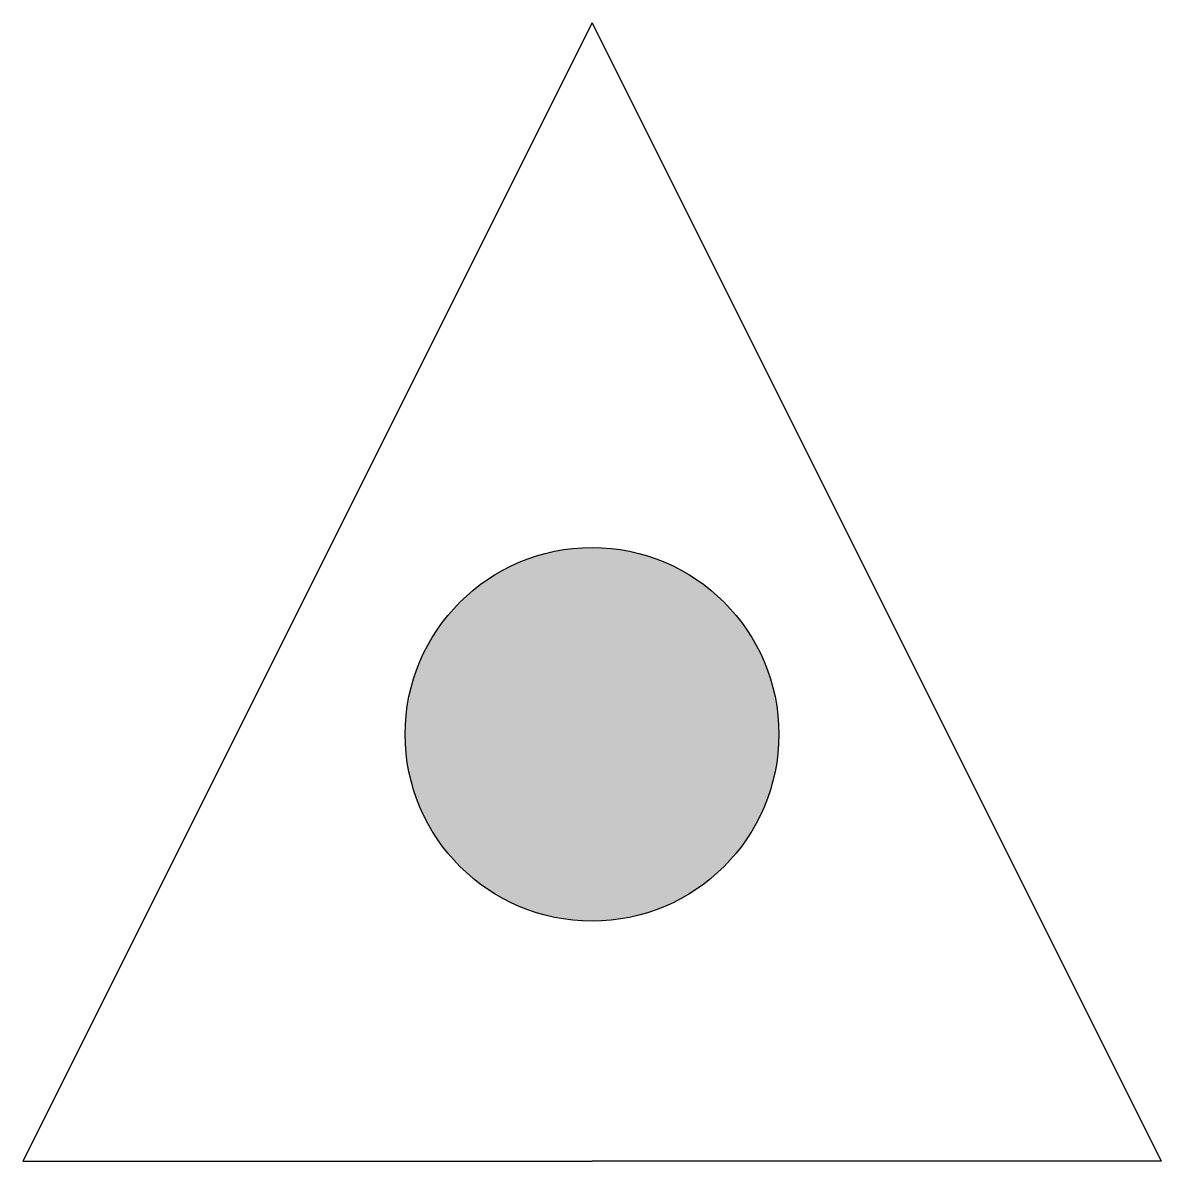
# Model space of a CAD drawing. Header units: millimetres. Extents: x 183.01 to 189.2, y 69.9 to 76.09.
import ezdxf

# ---------------------------------------------------------------- set-up
doc = ezdxf.new("R2010")
doc.units = ezdxf.units.MM

msp = doc.modelspace()

# ---------------------------------------------------------------- hatches: boundary and pattern name
h = msp.add_hatch(color=256)
h.dxf.hatch_style = 1
h.paths.add_polyline_path([(187.1222, 72.2224, 1), (185.0895, 72.2224, 1)])

# ---------------------------------------------------------------- linework, layer by layer
for p, q in [((186.1059, 76.0928), (183.0095, 69.9001)), ((186.1059, 76.0928), (189.2022, 69.9001)), ((183.0095, 69.9001), (186.1059, 69.9001)), ((189.2022, 69.9001), (186.1059, 69.9001))]:
    msp.add_line(p, q)
msp.add_circle((186.1059, 72.2224), 1.0163)

doc.saveas('drawing.dxf')
